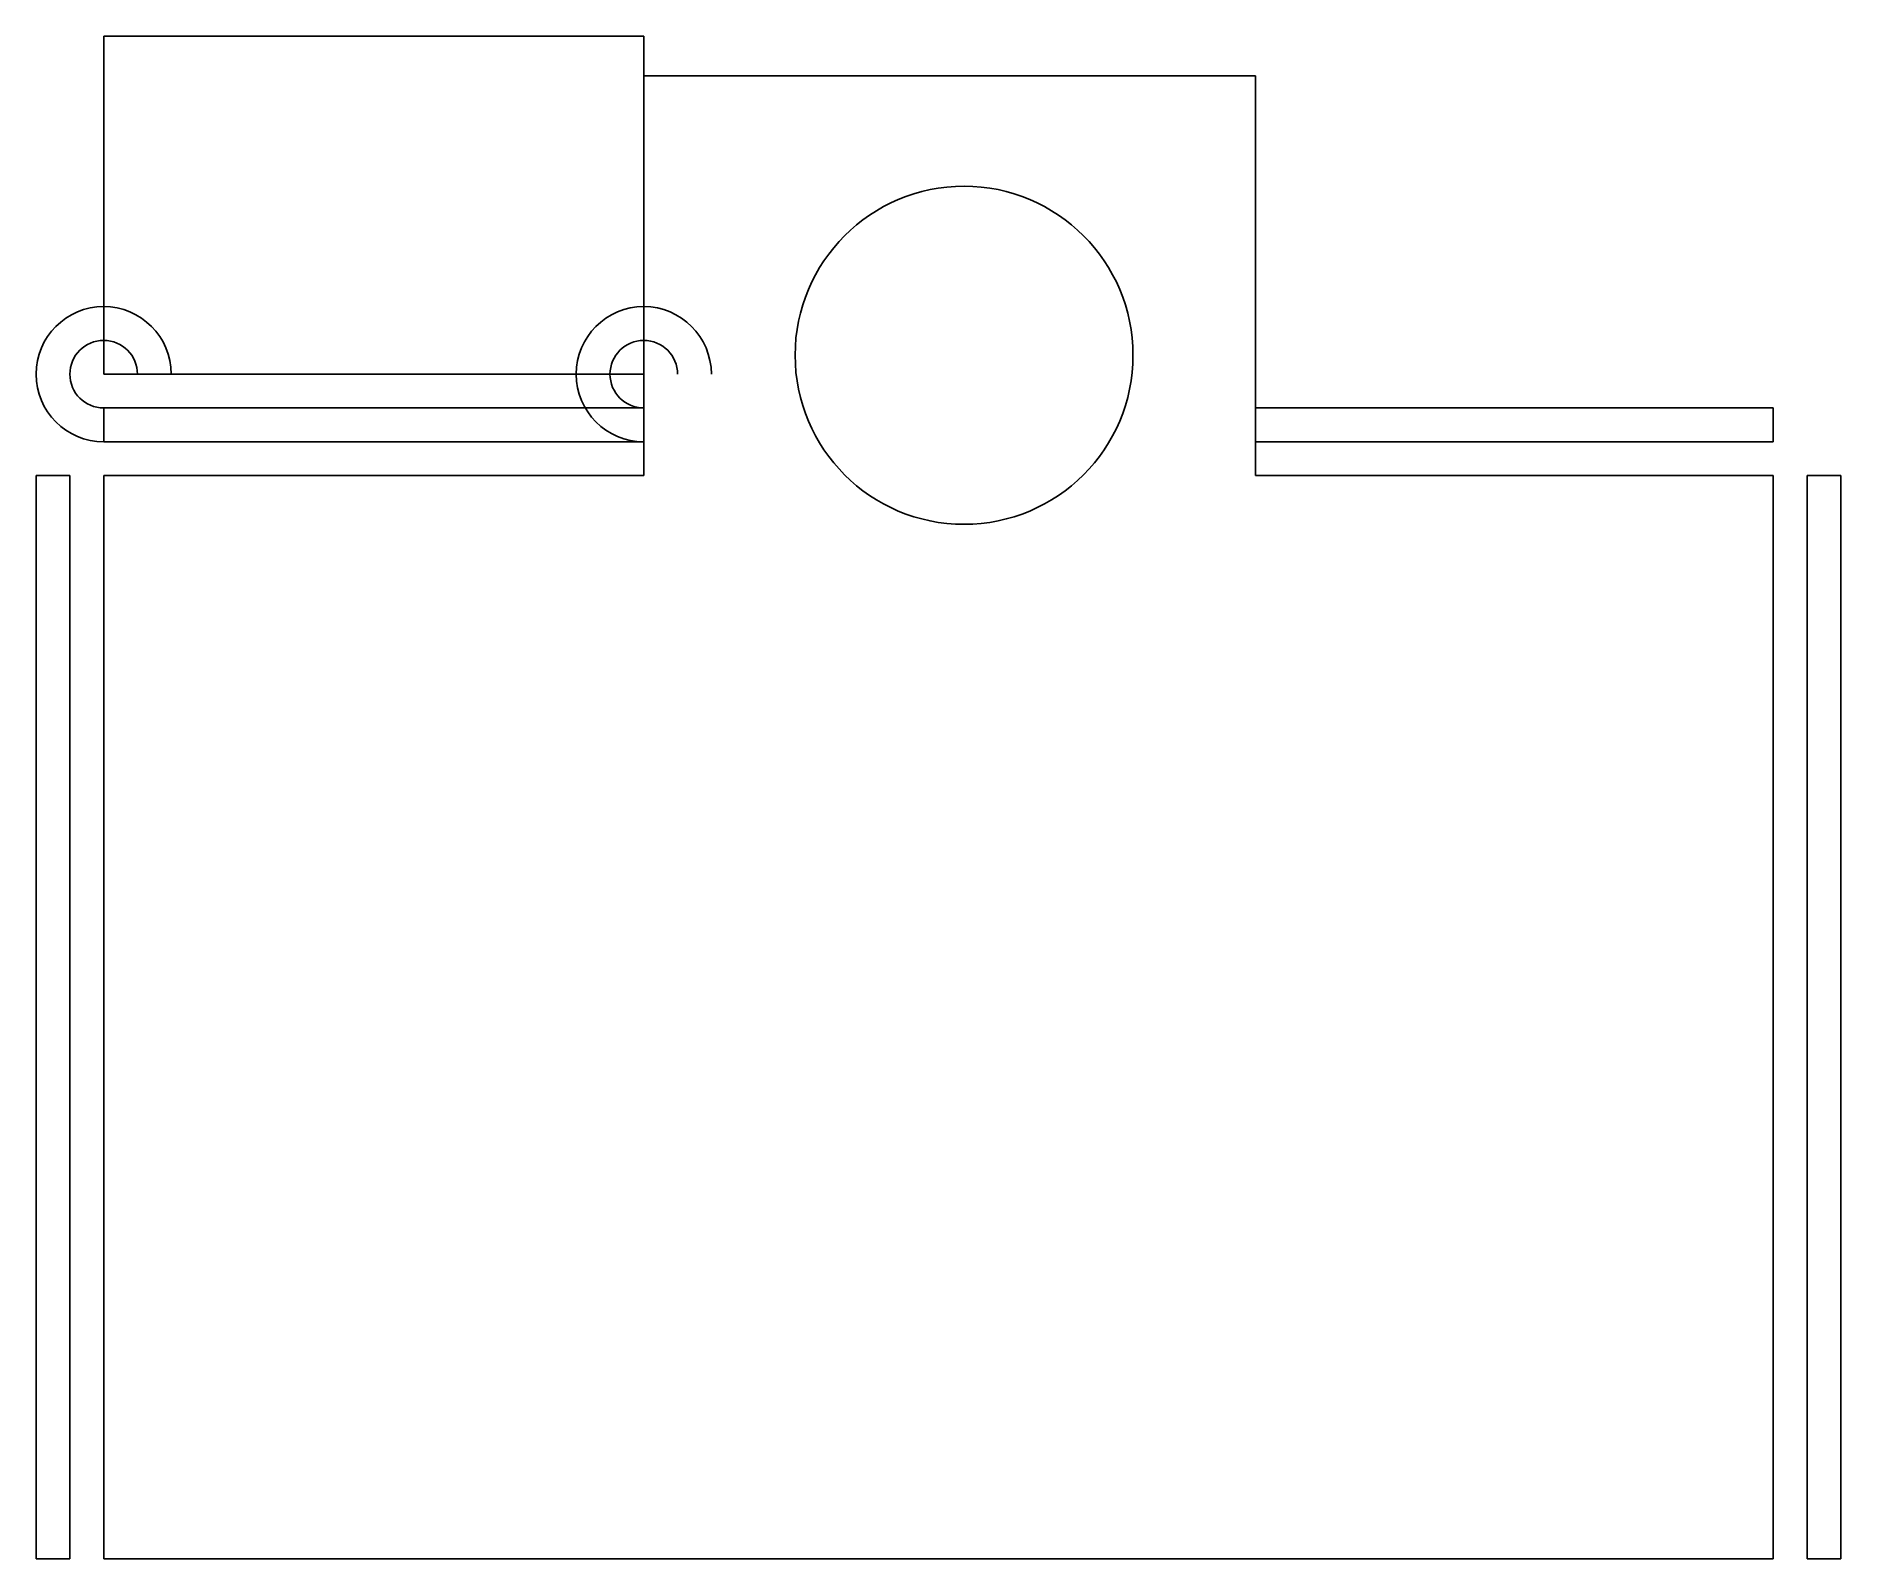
# Model space of a CAD drawing. Header units: millimetres. Extents: x -2 to 51.4, y 0 to 45.
import ezdxf

# ---------------------------------------------------------------- set-up
doc = ezdxf.new("R2010")
doc.units = ezdxf.units.MM
doc.layers.add('Body', color=7, linetype='CONTINUOUS')

msp = doc.modelspace()

# ---------------------------------------------------------------- linework, layer by layer
at = {"layer": 'Body'}
for p, q in [((0, 45.0438, 13), (0, 45.0438, 14)), ((0, 35.0438, 13), (0, 45.0438, 13)), ((0, 35.0438, 14), (0, 45.0438, 14)), ((0, 45.0438, 13), (0, 45.0438, 14)), ((0, 45.0438, 13), (15.9854, 45.0438, 13)), ((0, 45.0438, 14), (15.9854, 45.0438, 14)), ((0, 35.0438, 13), (0, 45.0438, 13)), ((0, 45.0438, 13), (15.9854, 45.0438, 13)), ((0, 35.0438, 14), (0, 45.0438, 14)), ((0, 45.0438, 14), (15.9854, 45.0438, 14)), ((15.9854, 45.0438, 13), (15.9854, 45.0438, 14)), ((15.9854, 45.0438, 13), (15.9854, 35.0438, 13)), ((15.9854, 45.0438, 14), (15.9854, 35.0438, 14)), ((15.9854, 45.0438, 13), (15.9854, 45.0438, 14)), ((15.9854, 45.0438, 13), (15.9854, 35.0438, 13)), ((15.9854, 45.0438, 14), (15.9854, 35.0438, 14)), ((15.9854, 43.8686), (15.9854, 32.0438)), ((15.9854, 43.8686, 1), (15.9854, 33.7758, 1)), ((15.9854, 43.8686), (15.9854, 43.8686, 1)), ((15.9854, 43.8686), (15.9854, 32.0438)), ((15.9854, 43.8686), (34.0876, 43.8686)), ((15.9854, 43.8686, 1), (15.9854, 33.7758, 1)), ((15.9854, 43.8686, 1), (34.0876, 43.8686, 1)), ((15.9854, 43.8686), (15.9854, 43.8686, 1)), ((15.9854, 43.8686), (34.0876, 43.8686)), ((15.9854, 43.8686, 1), (34.0876, 43.8686, 1)), ((34.0876, 32.0438), (34.0876, 43.8686)), ((34.0876, 33.7758, 1), (34.0876, 43.8686, 1)), ((34.0876, 43.8686), (34.0876, 43.8686, 1)), ((34.0876, 32.0438), (34.0876, 43.8686)), ((34.0876, 43.8686), (34.0876, 43.8686, 1)), ((34.0876, 33.7758, 1), (34.0876, 43.8686, 1)), ((30.4644, 35.6037), (30.4644, 35.6037, 1)), ((30.4644, 35.6037), (30.4644, 35.6037, 1)), ((0, 35.0438, 13), (0, 35.0438, 14)), ((0, 35.0438, 13), (0, 35.0438, 14)), ((15.9854, 35.0438, 13), (0, 35.0438, 13)), ((0, 35.0438, 14), (15.9854, 35.0438, 14)), ((15.9854, 35.0438, 13), (0, 35.0438, 13)), ((0, 35.0438, 14), (15.9854, 35.0438, 14)), ((15.9854, 35.0438, 14), (15.9854, 35.0438, 13)), ((15.9854, 35.0438, 14), (15.9854, 35.0438, 13)), ((0, 34.0438, 12), (0, 33.0438, 12)), ((0, 34.0438, 12), (15.9854, 34.0438, 12)), ((0, 34.0438, 2), (0, 33.0438, 2)), ((0, 34.0438, 12), (0, 33.0438, 12)), ((0, 34.0438, 2), (0, 34.0438, 12)), ((15.9854, 34.0438, 2), (0, 34.0438, 2)), ((0, 34.0438, 2), (0, 34.0438, 12)), ((0, 34.0438, 12), (15.9854, 34.0438, 12)), ((0, 34.0438, 2), (0, 33.0438, 2)), ((15.9854, 34.0438, 2), (0, 34.0438, 2)), ((15.9854, 34.0438, 12), (15.9854, 33.0438, 12)), ((15.9854, 34.0438, 12), (15.9854, 34.0438, 2)), ((15.9854, 34.0438, 12), (15.9854, 33.0438, 12)), ((15.9854, 33.0438, 2), (15.9854, 34.0438, 2)), ((15.9854, 34.0438, 12), (15.9854, 34.0438, 2)), ((15.9854, 33.0438, 2), (15.9854, 34.0438, 2)), ((15.9854, 33.7758, 1), (15.9854, 32.0438, 1)), ((15.9854, 33.7758, 1), (15.9854, 32.0438, 1)), ((49.4161, 34.0438, 2), (34.0876, 34.0438, 2)), ((34.0876, 34.0438, 2), (34.0876, 33.0438, 2)), ((49.4161, 34.0438, 2), (34.0876, 34.0438, 2)), ((34.0876, 34.0438, 2), (34.0876, 34.0438, 12)), ((34.0876, 34.0438, 12), (49.4161, 34.0438, 12)), ((34.0876, 34.0438, 2), (34.0876, 33.0438, 2)), ((34.0876, 34.0438, 12), (34.0876, 33.0438, 12)), ((34.0876, 34.0438, 2), (34.0876, 34.0438, 12)), ((34.0876, 34.0438, 12), (34.0876, 33.0438, 12)), ((34.0876, 34.0438, 12), (49.4161, 34.0438, 12)), ((34.0876, 32.0438, 1), (34.0876, 33.7758, 1)), ((34.0876, 32.0438, 1), (34.0876, 33.7758, 1)), ((49.4161, 33.0438, 2), (49.4161, 34.0438, 2)), ((49.4161, 34.0438, 12), (49.4161, 34.0438, 2)), ((49.4161, 34.0438, 12), (49.4161, 33.0438, 12)), ((49.4161, 33.0438, 2), (49.4161, 34.0438, 2)), ((49.4161, 34.0438, 12), (49.4161, 34.0438, 2)), ((49.4161, 34.0438, 12), (49.4161, 33.0438, 12)), ((0, 33.0438, 12), (15.9854, 33.0438, 12)), ((0, 33.0438, 2), (0, 33.0438, 12)), ((0, 33.0438, 2), (15.9854, 33.0438, 2)), ((0, 33.0438, 2), (0, 33.0438, 12)), ((0, 33.0438, 12), (15.9854, 33.0438, 12)), ((0, 33.0438, 2), (15.9854, 33.0438, 2)), ((15.9854, 33.0438, 12), (15.9854, 33.0438, 2)), ((15.9854, 33.0438, 12), (15.9854, 33.0438, 2)), ((34.0876, 33.0438, 2), (49.4161, 33.0438, 2)), ((34.0876, 33.0438, 2), (49.4161, 33.0438, 2)), ((34.0876, 33.0438, 2), (34.0876, 33.0438, 12)), ((34.0876, 33.0438, 12), (49.4161, 33.0438, 12)), ((34.0876, 33.0438, 2), (34.0876, 33.0438, 12)), ((34.0876, 33.0438, 12), (49.4161, 33.0438, 12)), ((49.4161, 33.0438, 12), (49.4161, 33.0438, 2)), ((49.4161, 33.0438, 12), (49.4161, 33.0438, 2)), ((-2, 32.0438, 2), (-1, 32.0438, 2)), ((-2, 0, 2), (-2, 32.0438, 2)), ((-2, 32.0438, 2), (-1, 32.0438, 2)), ((-2, 32.0438, 12), (-1, 32.0438, 12)), ((-2, 32.0438, 2), (-2, 32.0438, 12)), ((-2, 0, 2), (-2, 32.0438, 2)), ((-2, 32.0438, 2), (-2, 32.0438, 12)), ((-2, 32.0438, 12), (-2, 0, 12)), ((-2, 32.0438, 12), (-1, 32.0438, 12)), ((-2, 32.0438, 12), (-2, 0, 12)), ((-1, 32.0438, 2), (-1, 0, 2)), ((-1, 32.0438, 2), (-1, 32.0438, 12)), ((-1, 32.0438, 2), (-1, 0, 2)), ((-1, 32.0438, 2), (-1, 32.0438, 12)), ((-1, 32.0438, 12), (-1, 0, 12)), ((-1, 32.0438, 12), (-1, 0, 12)), ((0, 32.0438), (0, 32.0438, 1)), ((0, 32.0438), (15.9854, 32.0438)), ((0, 32.0438, 1), (15.9854, 32.0438, 1)), ((0, 32.0438), (0, 32.0438, 1)), ((0, 32.0438), (15.9854, 32.0438)), ((0, 32.0438), (0, 0)), ((0, 32.0438, 1), (15.9854, 32.0438, 1)), ((0, 32.0438, 1), (0, 0, 1)), ((0, 32.0438), (0, 0)), ((0, 32.0438, 1), (0, 0, 1)), ((34.0876, 32.0438), (49.4161, 32.0438)), ((34.0876, 32.0438, 1), (49.4161, 32.0438, 1)), ((34.0876, 32.0438), (49.4161, 32.0438)), ((34.0876, 32.0438, 1), (49.4161, 32.0438, 1)), ((49.4161, 0), (49.4161, 32.0438)), ((49.4161, 0, 1), (49.4161, 32.0438, 1)), ((49.4161, 0), (49.4161, 32.0438)), ((49.4161, 0, 1), (49.4161, 32.0438, 1)), ((49.4161, 32.0438), (49.4161, 32.0438, 1)), ((49.4161, 32.0438), (49.4161, 32.0438, 1)), ((50.4161, 32.0438, 2), (50.4161, 0, 2)), ((51.4161, 32.0438, 2), (50.4161, 32.0438, 2)), ((50.4161, 32.0438, 2), (50.4161, 0, 2)), ((50.4161, 0, 12), (50.4161, 32.0438, 12)), ((50.4161, 32.0438, 12), (50.4161, 32.0438, 2)), ((50.4161, 32.0438, 12), (51.4161, 32.0438, 12)), ((51.4161, 32.0438, 2), (50.4161, 32.0438, 2)), ((50.4161, 32.0438, 12), (50.4161, 32.0438, 2)), ((50.4161, 32.0438, 12), (51.4161, 32.0438, 12)), ((50.4161, 0, 12), (50.4161, 32.0438, 12)), ((51.4161, 0, 2), (51.4161, 32.0438, 2)), ((51.4161, 0, 2), (51.4161, 32.0438, 2)), ((51.4161, 0, 12), (51.4161, 32.0438, 12)), ((51.4161, 32.0438, 12), (51.4161, 32.0438, 2)), ((51.4161, 32.0438, 12), (51.4161, 32.0438, 2)), ((51.4161, 0, 12), (51.4161, 32.0438, 12)), ((-1, 0, 2), (-2, 0, 2)), ((-2, 0, 12), (-2, 0, 2)), ((-2, 0, 12), (-1, 0, 12)), ((-2, 0, 12), (-1, 0, 12)), ((-1, 0, 2), (-2, 0, 2)), ((-2, 0, 12), (-2, 0, 2)), ((-1, 0, 12), (-1, 0, 2)), ((-1, 0, 12), (-1, 0, 2)), ((0, 0), (49.4161, 0)), ((0, 0, 1), (49.4161, 0, 1)), ((0, 0), (0, 0, 1)), ((0, 0), (49.4161, 0)), ((0, 0, 1), (49.4161, 0, 1)), ((0, 0), (0, 0, 1)), ((49.4161, 0), (49.4161, 0, 1)), ((49.4161, 0), (49.4161, 0, 1)), ((50.4161, 0, 2), (51.4161, 0, 2)), ((50.4161, 0, 2), (50.4161, 0, 12)), ((50.4161, 0, 2), (51.4161, 0, 2)), ((50.4161, 0, 12), (51.4161, 0, 12)), ((50.4161, 0, 2), (50.4161, 0, 12)), ((50.4161, 0, 12), (51.4161, 0, 12)), ((51.4161, 0, 2), (51.4161, 0, 12)), ((51.4161, 0, 2), (51.4161, 0, 12))]:
    msp.add_line(p, q, dxfattribs=at)
msp.add_circle((25.4644, 35.6037), 5, dxfattribs=at)
msp.add_circle((25.4644, 35.6037), 5, dxfattribs=at)
msp.add_circle((25.4644, 35.6037), 5, dxfattribs=at)
msp.add_circle((25.4644, 35.6037), 5, dxfattribs=at)
for centre, radius, start, end in [((0, 35.0438, 12), 2, 0, -90), ((0, 35.0438, 12), 2, 0, -90), ((15.9854, 35.0438, 12), 2, 0, -90), ((15.9854, 35.0438, 12), 2, 0, -90), ((0, 35.0438, 12), 1, 0, -90), ((0, 35.0438, 12), 1, 0, -90), ((15.9854, 35.0438, 12), 1, 0, -90), ((15.9854, 35.0438, 12), 1, 0, -90), ((15.9854, 32.0438, 2), 1.7321, 90, 90), ((15.9854, 32.0438, 2), 1.7321, 90, 90), ((34.0876, 32.0438, 2), 1.7321, 90, 90), ((34.0876, 32.0438, 2), 1.7321, 90, 90), ((0, 32.0438, 2), 0, 90, 0), ((0, 32.0438, 2), 0, 90, 0), ((0, 32.0438, 2), 0, 90, 0), ((0, 32.0438, 2), 0, 90, 0), ((0, 32.0438, 2), 0, 180, 0), ((0, 32.0438, 2), 0, 180, 0), ((0, 32.0438, 2), 0, 180, 0), ((0, 32.0438, 2), 0, 180, 0), ((15.9854, 32.0438, 2), 0, 90, 0), ((15.9854, 32.0438, 2), 0, 90, 0), ((15.9854, 32.0438, 2), 0, 90, 0), ((15.9854, 32.0438, 2), 0, 90, 0), ((34.0876, 32.0438, 2), 0, 90, 0), ((34.0876, 32.0438, 2), 0, 90, 0), ((34.0876, 32.0438, 2), 0, 90, 0), ((34.0876, 32.0438, 2), 0, 90, 0), ((49.4161, 32.0438, 2), 0, 0, 0), ((49.4161, 32.0438, 2), 0, 90, 0), ((49.4161, 32.0438, 2), 0, 0, 0), ((49.4161, 32.0438, 2), 0, 90, 0), ((49.4161, 32.0438, 2), 0, 0, 0), ((49.4161, 32.0438, 2), 0, 0, 0), ((49.4161, 32.0438, 2), 0, 90, 0), ((49.4161, 32.0438, 2), 0, 90, 0), ((0, 0, 2), 0, 180, 0), ((0, 0, 2), 0, 180, 0), ((0, 0, 2), 0, 180, 0), ((0, 0, 2), 0, 180, 0), ((49.4161, 0, 2), 0, 0, 0), ((49.4161, 0, 2), 0, 0, 0), ((49.4161, 0, 2), 0, 0, 0), ((49.4161, 0, 2), 0, 0, 0)]:
    msp.add_arc(centre, radius, start, end, dxfattribs=at)

doc.saveas('drawing.dxf')
